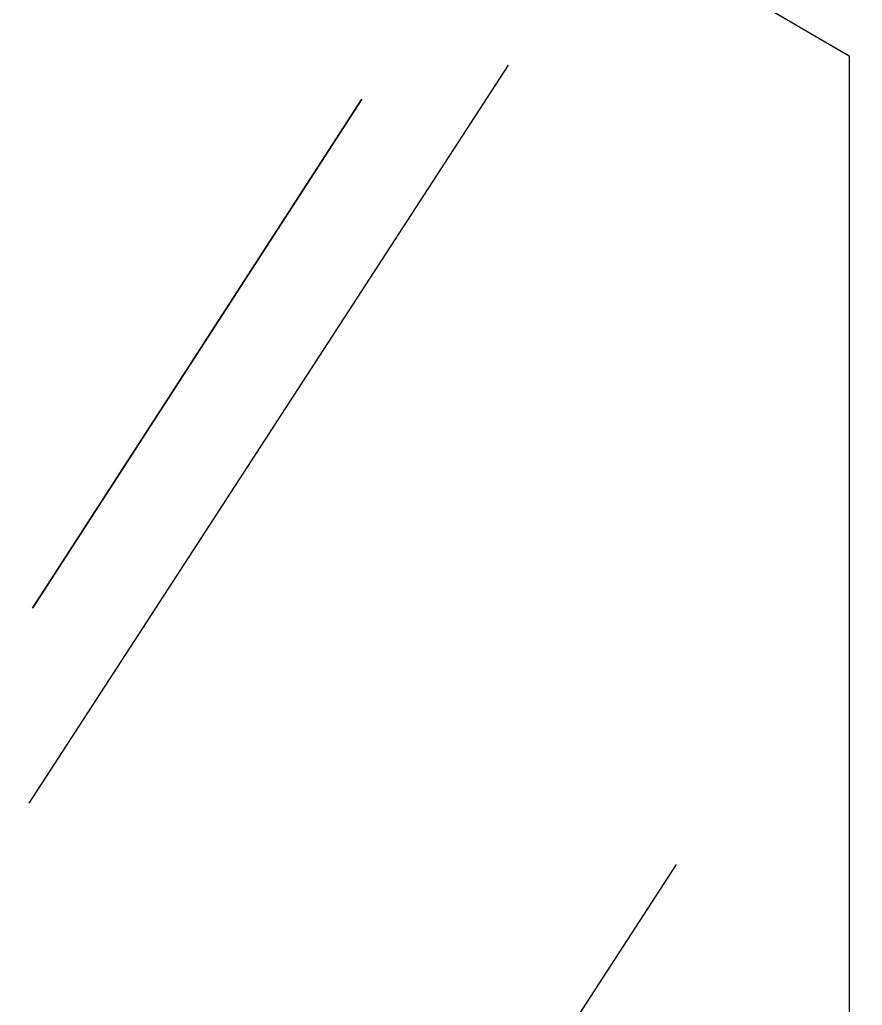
# Model space of a CAD drawing. Header units: inches. Extents: x -20.7 to 76.3, y -55.2 to 19.1.
# Drawn here: x 53.697 to 54.524, y -43.199 to -42.232 of the extents above; entities that cross this region are included whole.
import ezdxf

# ---------------------------------------------------------------- set-up
doc = ezdxf.new("R2010")
doc.units = ezdxf.units.IN
doc.header["$MEASUREMENT"] = 0
doc.layers.add('G-ANNO-TTLB', color=7, linetype='Continuous', lineweight=0)
doc.layers.add('TYVEK', color=7, linetype='Continuous', lineweight=0)

msp = doc.modelspace()

# ---------------------------------------------------------------- hatches: boundary and pattern name
at = {"layer": 'G-ANNO-TTLB', "true_color": 0xff00ff, "transparency": 33554687}
h = msp.add_hatch(color=6, dxfattribs=at)
edge = h.paths.add_edge_path()
edge.add_spline(control_points=[(71.85725, -54.94557), (71.85725, -54.94557), (31.15722, -54.94557), (31.15722, -54.94557), (31.15722, -54.94557), (31.15722, -20.81027), (31.15722, -20.81027), (31.15722, -20.81027), (71.85725, -20.81027), (71.85725, -20.81027), (71.85725, -20.81027), (71.85725, -54.94557), (71.85725, -54.94557)], knot_values=[0, 0, 0, 0, 1, 1, 1, 2, 2, 2, 3, 3, 3, 4, 4, 4, 4], degree=3, periodic=0)
edge = h.paths.add_edge_path()
edge.add_spline(control_points=[(31.28226, -20.93531), (31.28226, -20.93531), (31.28226, -54.82054), (31.28226, -54.82054), (31.28226, -54.82054), (71.73222, -54.82054), (71.73222, -54.82054), (71.73222, -54.82054), (71.73222, -20.93531), (71.73222, -20.93531), (71.73222, -20.93531), (31.28226, -20.93531), (31.28226, -20.93531)], knot_values=[0, 0, 0, 0, 1, 1, 1, 2, 2, 2, 3, 3, 3, 4, 4, 4, 4], degree=3, periodic=0)
edge.add_line((31.28226, -20.93531), (31.28226, -20.93531))

# ---------------------------------------------------------------- linework, layer by layer
at = {"layer": 'G-ANNO-TTLB'}
for points in [[(71.85725, -54.94557), (71.85725, -54.94557), (31.15722, -54.94557), (31.15722, -54.94557), (31.15722, -54.94557), (31.15722, -20.81027), (31.15722, -20.81027), (31.15722, -20.81027), (71.85725, -20.81027), (71.85725, -20.81027), (71.85725, -20.81027), (71.85725, -54.94557), (71.85725, -54.94557)], [(31.28226, -20.93531), (31.28226, -20.93531), (31.28226, -54.82054), (31.28226, -54.82054), (31.28226, -54.82054), (71.73222, -54.82054), (71.73222, -54.82054), (71.73222, -54.82054), (71.73222, -20.93531), (71.73222, -20.93531), (71.73222, -20.93531), (31.28226, -20.93531), (31.28226, -20.93531)]]:
    msp.add_open_spline(points, degree=3, knots=[0, 0, 0, 0, 1, 1, 1, 2, 2, 2, 3, 3, 3, 4, 4, 4, 4], dxfattribs=at)
at = {"layer": 'TYVEK', "color": 251, "lineweight": 25, "true_color": 0x5b5b5b}
for p, q in [((54.17663, -42.27658), (53.70615, -43.00093)), ((54.34167, -43.06109), (53.87119, -43.78543))]:
    msp.add_line(p, q, dxfattribs=at)
at = {"layer": 'TYVEK', "color": 252, "lineweight": 35, "true_color": 0x848484}
msp.add_line((54.03314, -42.30974), (53.70964, -42.8094), dxfattribs=at)
at = {"layer": 'TYVEK', "color": 3, "lineweight": 25, "true_color": 0x00ff00}
msp.add_lwpolyline([(53.47978, -43.90335), (53.47978, -41.66592), (54.51152, -42.2675), (54.51152, -44.50103), (53.47978, -43.90335)], dxfattribs=at)

doc.saveas('drawing.dxf')
